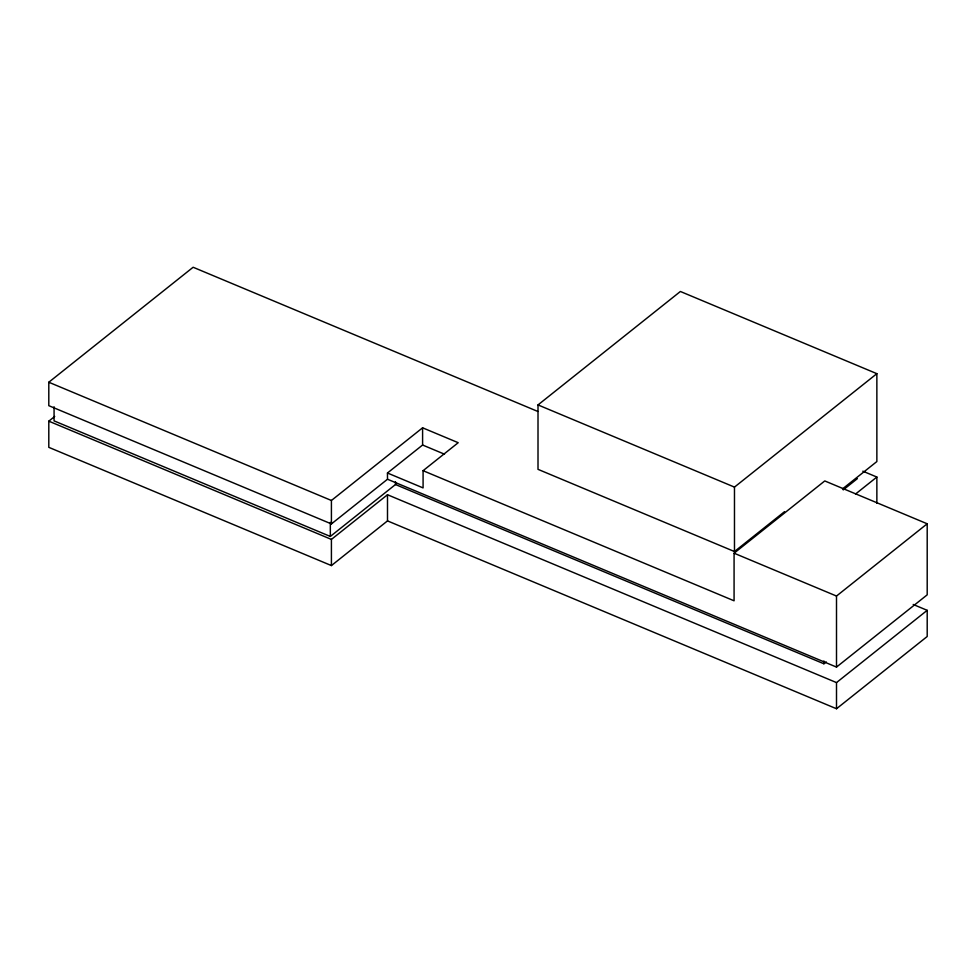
<?xml version="1.0" encoding="UTF-8"?>
<svg xmlns="http://www.w3.org/2000/svg" width="976" height="976" viewBox="0 0 976 976"><rect width="100%" height="100%" fill="white"/><g stroke="black" fill="none" stroke-linecap="round" stroke-linejoin="round"><path stroke-width="1.46" d="M387.46 473.006L423.084 487.915L423.084 470.688L458.208 442.701L422.596 427.805L422.596 445.019L387.46 473.006L387.496 479.24L331.413 523.917L48.8 405.674L48.8 382.238L193.126 267.253L537.764 411.433M913.207 604.473L927.2 610.329L836.505 682.59L387.496 494.734L387.496 520.891L331.413 565.58L48.8 447.337L48.8 421.168L54.717 416.459M331.413 523.917L331.413 500.481L422.596 427.805M54.07 406.785L54.07 420.876L330.327 536.446L395.475 484.535L395.475 481.717M331.413 565.58L331.413 539.411L387.496 494.734M784.509 511.692L734.477 551.55L538.008 469.346L538.008 404.918L680.382 291.482L876.863 373.674L876.863 461.55L842.52 488.903M734.477 551.55L734.477 487.109L876.863 373.674M423.084 470.688L734.074 600.801L734.074 553.197L824.769 480.936L927.2 523.783L927.2 594.835L836.505 667.084L387.496 479.24M843.24 489.891L857.379 478.63M855.549 494.027L876.863 477.044L862.821 471.176M836.505 667.084L836.505 596.043L927.2 523.783M395.475 484.535L823.903 663.778L826.257 661.899M387.496 520.891L836.505 708.747L927.2 636.498L927.2 610.329M538.008 404.918L734.477 487.109M734.074 553.197L836.505 596.043M422.596 445.019L444.507 454.194M48.8 382.238L331.413 500.481M48.8 421.168L331.413 539.411M876.863 477.044L876.863 503.213M836.505 682.59L836.505 708.747M823.903 660.959L823.903 663.778M330.327 522.355L330.327 536.446"/></g></svg>
